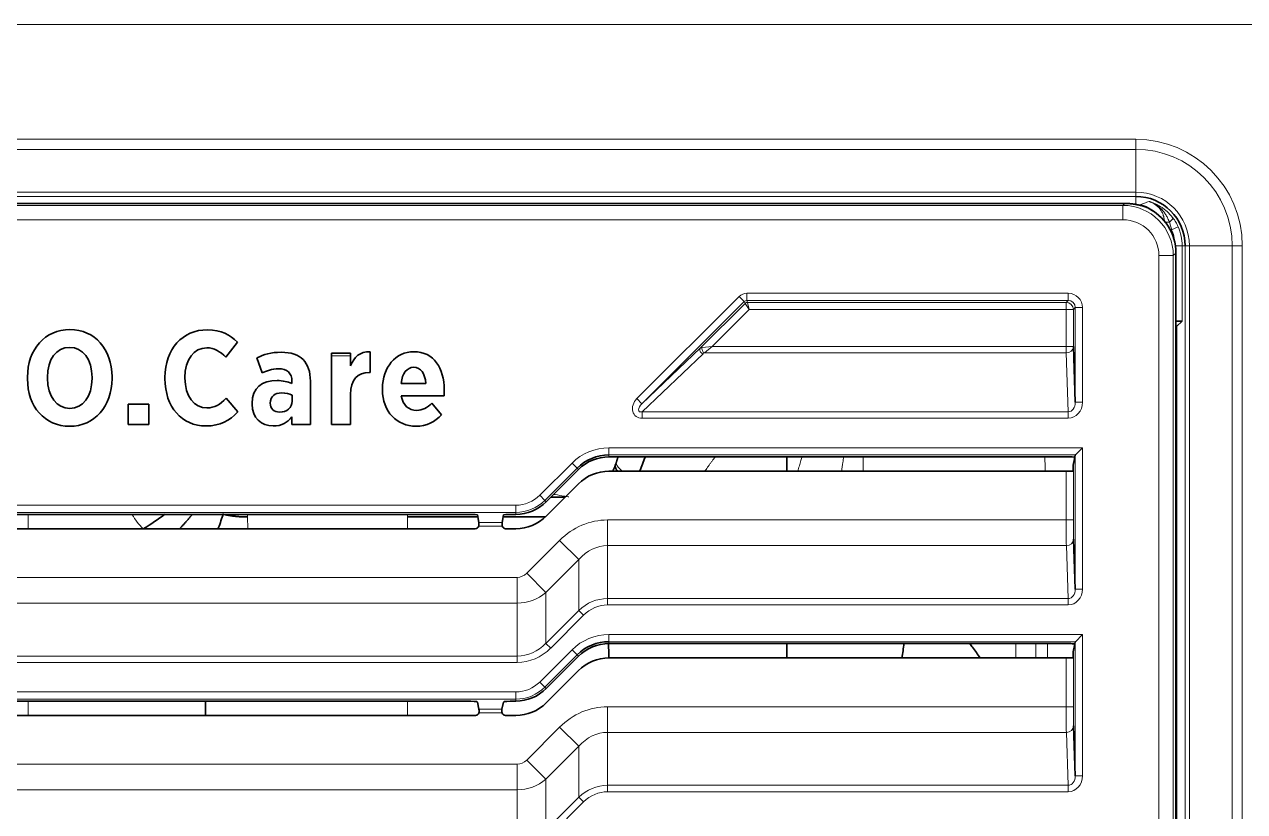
# Model space of a CAD drawing. Header units: inches. Extents: x -1096 to 3103, y -191 to 3207.
# Drawn here: x 1439.2 to 1524.1, y 1175.9 to 1230.7 of the extents above; entities that cross this region are included whole.
import ezdxf

# ---------------------------------------------------------------- set-up
doc = ezdxf.new("R2010")
doc.units = ezdxf.units.IN

msp = doc.modelspace()

# ---------------------------------------------------------------- linework, layer by layer
at = {"lineweight": 13}
for p, q in [((1747.504, 1230.749), (1305.425, 1230.749)), ((1314.764, 1222.75), (1516.564, 1222.75)), ((1516.564, 1222.049), (1516.564, 1222.75)), ((1516.564, 1222.049), (1314.764, 1222.049)), ((1516.564, 1222.049), (1516.564, 1219.071)), ((1314.764, 1219.071), (1516.564, 1219.071)), ((1516.564, 1218.772), (1314.764, 1218.772)), ((1516.564, 1219.071), (1516.564, 1218.772)), ((1516.564, 1218.177), (1516.564, 1218.772)), ((1315.656, 1218.148), (1515.673, 1218.148)), ((1515.673, 1218.148), (1515.808, 1218.283)), ((1515.673, 1218.148), (1515.673, 1217.148)), ((1515.673, 1217.148), (1315.656, 1217.148)), ((1518.618, 1216.981), (1518.9, 1216.981)), ((1519.056, 1216.455), (1519.512, 1216.66)), ((1519.056, 1216.455), (1519.056, 1216.25)), ((1519.318, 1215.341), (1519.794, 1215.341)), ((1519.996, 1215.341), (1519.794, 1215.341)), ((1519.794, 1215.341), (1519.794, 1210.099)), ((1519.996, 1215.341), (1520.295, 1215.341)), ((1519.996, 1145.841), (1519.996, 1215.341)), ((1520.295, 1215.341), (1520.295, 1145.841)), ((1523.273, 1215.341), (1520.295, 1215.341)), ((1523.273, 1145.841), (1523.273, 1215.341)), ((1523.273, 1215.341), (1523.973, 1215.341)), ((1523.973, 1215.341), (1523.973, 1145.841)), ((1519.172, 1214.649), (1518.172, 1214.649)), ((1518.172, 1154.131), (1518.172, 1214.649)), ((1519.356, 1214.832), (1519.172, 1214.649)), ((1519.172, 1214.649), (1519.172, 1154.131)), ((1481.851, 1204.694), (1488.97, 1211.812)), ((1489.323, 1211.459), (1488.97, 1211.812)), ((1489.5, 1212.032), (1489.5, 1211.532)), ((1489.5, 1212.032), (1511.856, 1212.032)), ((1489.5, 1211.532), (1489.556, 1211.396)), ((1511.856, 1211.532), (1489.5, 1211.532)), ((1511.72, 1211.396), (1511.856, 1211.532)), ((1511.856, 1211.532), (1511.856, 1212.032)), ((1489.323, 1211.459), (1482.205, 1204.34)), ((1486.28, 1208.224), (1489.379, 1211.323)), ((1489.66, 1210.897), (1487.088, 1208.325)), ((1489.379, 1211.323), (1489.323, 1211.459)), ((1489.379, 1211.323), (1489.66, 1210.897)), ((1489.556, 1211.396), (1489.66, 1210.897)), ((1489.556, 1211.396), (1511.72, 1211.396)), ((1511.72, 1210.897), (1489.66, 1210.897)), ((1511.72, 1211.396), (1511.72, 1210.897)), ((1511.72, 1210.897), (1512.22, 1210.897)), ((1511.72, 1208.325), (1511.72, 1210.897)), ((1512.356, 1211.032), (1512.22, 1210.897)), ((1512.22, 1210.897), (1512.22, 1208.325)), ((1512.856, 1211.032), (1512.356, 1211.032)), ((1512.356, 1204.441), (1512.356, 1211.032)), ((1512.856, 1211.032), (1512.856, 1204.441)), ((1486.39, 1208.259), (1487.088, 1208.325)), ((1487.088, 1208.325), (1486.548, 1207.877)), ((1487.088, 1208.325), (1511.72, 1208.325)), ((1511.72, 1207.877), (1511.72, 1208.325)), ((1511.72, 1208.325), (1512.22, 1208.325)), ((1461.935, 1207.686), (1460.615, 1207.686)), ((1486.457, 1207.824), (1482.212, 1203.779)), ((1511.72, 1207.877), (1486.548, 1207.877)), ((1511.863, 1203.779), (1511.72, 1207.877)), ((1482.205, 1204.34), (1481.851, 1204.694)), ((1512.856, 1204.441), (1512.356, 1204.441)), ((1482.212, 1203.779), (1482.212, 1203.332)), ((1482.212, 1203.779), (1511.863, 1203.779)), ((1511.863, 1203.332), (1482.212, 1203.332)), ((1511.863, 1203.779), (1511.863, 1203.332)), ((1479.907, 1201.274), (1479.907, 1200.776)), ((1479.907, 1201.274), (1512.856, 1201.274)), ((1479.907, 1200.776), (1479.907, 1200.641)), ((1512.358, 1200.776), (1479.907, 1200.776)), ((1497.588, 1199.641), (1497.588, 1200.641)), ((1512.356, 1191.441), (1512.356, 1200.773)), ((1512.856, 1201.274), (1512.856, 1191.441)), ((1475.095, 1197.967), (1477.338, 1200.21)), ((1477.69, 1199.857), (1475.448, 1197.615)), ((1477.338, 1200.21), (1477.69, 1199.857)), ((1477.786, 1199.762), (1477.69, 1199.857)), ((1511.72, 1196.252), (1511.72, 1199.641)), ((1512.22, 1199.658), (1512.22, 1196.252)), ((1475.095, 1197.967), (1475.448, 1197.615)), ((1357.907, 1197.274), (1473.422, 1197.274)), ((1473.422, 1197.274), (1473.422, 1196.776)), ((1475.448, 1197.615), (1475.543, 1197.519)), ((1473.422, 1196.776), (1357.907, 1196.776)), ((1473.422, 1196.641), (1473.422, 1196.776)), ((1479.81, 1196.252), (1511.72, 1196.252)), ((1479.81, 1194.463), (1479.81, 1196.252)), ((1511.72, 1196.252), (1512.22, 1196.252)), ((1472.479, 1195.821), (1470.849, 1195.821)), ((1470.855, 1196.07), (1472.474, 1196.07)), ((1474.185, 1192.536), (1476.477, 1194.828)), ((1477.81, 1193.495), (1476.477, 1194.828)), ((1511.735, 1194.463), (1479.81, 1194.463)), ((1479.81, 1194.463), (1479.81, 1190.779)), ((1511.863, 1190.779), (1511.735, 1194.463)), ((1477.81, 1193.495), (1475.518, 1191.203)), ((1477.81, 1189.953), (1477.81, 1193.495)), ((1357.81, 1192.252), (1473.518, 1192.252)), ((1473.518, 1190.463), (1473.518, 1192.252)), ((1475.518, 1191.203), (1474.185, 1192.536)), ((1475.518, 1191.203), (1475.518, 1187.661)), ((1512.856, 1191.441), (1512.356, 1191.441)), ((1473.518, 1190.463), (1357.81, 1190.463)), ((1473.518, 1186.779), (1473.518, 1190.463)), ((1479.81, 1190.779), (1511.863, 1190.779)), ((1479.81, 1190.779), (1479.81, 1190.332)), ((1511.863, 1190.332), (1479.81, 1190.332)), ((1511.863, 1190.779), (1511.863, 1190.332)), ((1475.518, 1187.661), (1477.81, 1189.953)), ((1478.144, 1189.62), (1475.852, 1187.328)), ((1477.81, 1189.953), (1478.144, 1189.62)), ((1479.907, 1188.274), (1479.907, 1187.776)), ((1479.907, 1188.274), (1512.856, 1188.274)), ((1479.907, 1187.776), (1479.907, 1187.641)), ((1512.358, 1187.776), (1479.907, 1187.776)), ((1512.356, 1178.441), (1512.356, 1187.773)), ((1512.856, 1188.274), (1512.856, 1178.441)), ((1475.095, 1184.967), (1477.338, 1187.21)), ((1475.518, 1187.661), (1475.852, 1187.328)), ((1477.338, 1187.21), (1477.69, 1186.857)), ((1357.81, 1186.779), (1473.518, 1186.779)), ((1473.518, 1186.332), (1357.81, 1186.332)), ((1473.518, 1186.779), (1473.518, 1186.332)), ((1477.69, 1186.857), (1475.448, 1184.615)), ((1477.786, 1186.762), (1477.69, 1186.857)), ((1511.72, 1183.252), (1511.72, 1186.641)), ((1512.22, 1186.658), (1512.22, 1183.252)), ((1475.095, 1184.967), (1475.448, 1184.615)), ((1475.448, 1184.615), (1475.543, 1184.519)), ((1357.907, 1184.274), (1473.422, 1184.274)), ((1473.422, 1183.776), (1357.907, 1183.776)), ((1473.422, 1184.274), (1473.422, 1183.776)), ((1473.422, 1183.641), (1473.422, 1183.776)), ((1472.471, 1182.821), (1470.857, 1182.821)), ((1470.863, 1183.07), (1472.465, 1183.07)), ((1479.81, 1183.252), (1511.72, 1183.252)), ((1479.81, 1181.463), (1479.81, 1183.252)), ((1511.72, 1183.252), (1512.22, 1183.252)), ((1474.185, 1179.536), (1476.477, 1181.828)), ((1477.81, 1180.495), (1476.477, 1181.828)), ((1479.81, 1181.463), (1479.81, 1177.779)), ((1511.735, 1181.463), (1479.81, 1181.463)), ((1511.863, 1177.779), (1511.735, 1181.463)), ((1477.81, 1180.495), (1475.518, 1178.203)), ((1477.81, 1176.953), (1477.81, 1180.495)), ((1475.518, 1178.203), (1474.185, 1179.536)), ((1357.81, 1179.252), (1473.518, 1179.252)), ((1473.518, 1177.463), (1473.518, 1179.252)), ((1512.856, 1178.441), (1512.356, 1178.441)), ((1475.518, 1178.203), (1475.518, 1174.661)), ((1479.81, 1177.779), (1511.863, 1177.779)), ((1479.81, 1177.779), (1479.81, 1177.332)), ((1511.863, 1177.779), (1511.863, 1177.332)), ((1473.518, 1177.463), (1357.81, 1177.463)), ((1473.518, 1173.779), (1473.518, 1177.463)), ((1475.518, 1174.661), (1477.81, 1176.953)), ((1477.81, 1176.953), (1478.144, 1176.62)), ((1511.863, 1177.332), (1479.81, 1177.332)), ((1478.144, 1176.62), (1475.852, 1174.328))]:
    msp.add_line(p, q, dxfattribs=at)
at = {"lineweight": 35}
for p, q in [((1515.808, 1218.283), (1421.15, 1218.283)), ((1517.349, 1217.997), (1517.313, 1218.012)), ((1519.356, 1148.641), (1519.356, 1214.832)), ((1519.794, 1210.099), (1519.401, 1209.707)), ((1519.356, 1209.707), (1519.401, 1209.707)), ((1519.401, 1155.091), (1519.401, 1209.707)), ((1453.249, 1207.582), (1454.058, 1208.624)), ((1482.205, 1204.34), (1486.28, 1208.224)), ((1512.22, 1208.325), (1512.356, 1204.441)), ((1455.406, 1207.526), (1455.769, 1206.494)), ((1460.614, 1207.87), (1460.614, 1202.886)), ((1461.935, 1206.987), (1461.935, 1207.87)), ((1463.284, 1206.522), (1463.284, 1207.954)), ((1463.228, 1206.522), (1463.284, 1206.522)), ((1439.448, 1206.187), (1439.448, 1206.076)), ((1440.833, 1206.113), (1440.833, 1206.178)), ((1443.94, 1206.168), (1443.94, 1206.103)), ((1445.335, 1206.094), (1445.335, 1206.206)), ((1449.017, 1206.178), (1449.017, 1206.094)), ((1450.403, 1206.131), (1450.403, 1206.159)), ((1459.136, 1202.886), (1459.136, 1205.908)), ((1467.171, 1205.759), (1465.45, 1205.759)), ((1457.871, 1204.941), (1457.871, 1204.522)), ((1461.935, 1202.886), (1461.935, 1204.978)), ((1464.148, 1205.406), (1464.148, 1205.322)), ((1465.46, 1204.885), (1468.436, 1204.885)), ((1447.892, 1204.318), (1446.451, 1204.318)), ((1446.451, 1204.318), (1446.451, 1202.886)), ((1447.892, 1202.886), (1447.892, 1204.318)), ((1454.086, 1203.769), (1453.277, 1204.727)), ((1455.071, 1204.364), (1455.071, 1204.309)), ((1468.259, 1203.574), (1467.58, 1204.374)), ((1457.843, 1203.425), (1457.843, 1202.886)), ((1446.451, 1202.886), (1447.892, 1202.886)), ((1457.843, 1202.886), (1459.136, 1202.886)), ((1460.614, 1202.886), (1461.935, 1202.886)), ((1479.907, 1200.641), (1511.919, 1200.641)), ((1512.216, 1200.07), (1512.326, 1200.622)), ((1512.326, 1200.622), (1512.356, 1200.773)), ((1512.856, 1201.274), (1512.358, 1200.776)), ((1475.543, 1197.519), (1477.786, 1199.762)), ((1511.72, 1199.641), (1479.907, 1199.641)), ((1512.212, 1199.655), (1512.212, 1199.821)), ((1477.786, 1198.762), (1475.543, 1196.519)), ((1417.079, 1196.641), (1470.25, 1196.641)), ((1470.855, 1196.07), (1470.75, 1196.598)), ((1472.579, 1196.598), (1472.474, 1196.07)), ((1473.079, 1196.641), (1473.422, 1196.641)), ((1470.609, 1195.641), (1416.719, 1195.641)), ((1473.422, 1195.641), (1472.719, 1195.641)), ((1512.235, 1194.91), (1512.356, 1191.441)), ((1519.401, 1189.641), (1519.356, 1189.641)), ((1512.356, 1187.773), (1512.326, 1187.622)), ((1512.856, 1188.274), (1512.358, 1187.776)), ((1479.907, 1187.641), (1511.919, 1187.641)), ((1512.216, 1187.07), (1512.326, 1187.622)), ((1475.543, 1184.519), (1477.786, 1186.762)), ((1511.72, 1186.641), (1479.907, 1186.641)), ((1512.212, 1186.655), (1512.212, 1186.821)), ((1477.786, 1185.762), (1475.543, 1183.519)), ((1417.317, 1183.641), (1470.012, 1183.641)), ((1470.863, 1183.07), (1470.762, 1183.576)), ((1472.567, 1183.576), (1472.465, 1183.07)), ((1473.317, 1183.641), (1473.422, 1183.641)), ((1470.617, 1182.641), (1416.711, 1182.641)), ((1473.422, 1182.641), (1472.711, 1182.641)), ((1512.235, 1181.91), (1512.356, 1178.441))]:
    msp.add_line(p, q, dxfattribs=at)
at = {"lineweight": 13}
for centre, radius, start, end in [((1516.564, 1215.341), 7.409, 0, 90), ((1516.564, 1215.341), 6.708, 0, 90), ((1516.564, 1215.341), 3.731, 0, 90), ((1516.564, 1215.341), 3.229, 0, 24.10585), ((1516.564, 1215.341), 2.729, 3.69008, 24.10585), ((1479.907, 1197.641), 3.633, 90, 135), ((700.889, 1182.641), 809.55, 1.203242, 1.274049), ((1473.422, 1199.641), 2.367, 270, 315), ((1473.422, 1199.641), 2.865, 270, 315), ((1479.907, 1184.641), 3.633, 90, 135), ((700.889, 1182.641), 809.55, 0.283101, 0.353887), ((1473.422, 1186.641), 2.367, 270, 315), ((1473.422, 1186.641), 2.865, 270, 315)]:
    msp.add_arc(centre, radius, start, end, dxfattribs=at)
at = {"lineweight": 35}
for centre, radius, start, end in [((1516.564, 1215.341), 3.432, 0, 90), ((1517.136, 1217.545), 0.5, 64.74345, 69.21417), ((1479.907, 1197.641), 3.135, 90, 135), ((1479.907, 1197.641), 3, 90, 135), ((1479.907, 1196.641), 3, 90, 135), ((1473.422, 1199.641), 3, 270, 315), ((1473.422, 1198.641), 3, 270, 315), ((1479.907, 1184.641), 3.135, 90, 135), ((1479.907, 1184.641), 3, 90, 135), ((1479.907, 1183.641), 3, 90, 135), ((1473.422, 1186.641), 3, 270, 315), ((1473.422, 1185.641), 3, 270, 315)]:
    msp.add_arc(centre, radius, start, end, dxfattribs=at)
at = {"lineweight": 13}
for centre, major_axis, ratio, start_param, end_param in [((1515.672, 1214.648), (2.475, 2.475), 0.999869, 5.497939, 7.068431), ((1515.672, 1214.648), (1.768, 1.768), 0.999695, 5.497939, 7.068431), ((1518.745, 1216.981), (0.399, 0.302), 0.193818, 4.962822, 6.265395), ((1489.5, 1211.282), (0.287, -0.693), 0.999822, 2.748957, 3.534229), ((1489.5, 1211.282), (-0.096, 0.231), 0.999109, 5.890549, 6.675821), ((1511.856, 1211.032), (0.707, 0.707), 0.999695, 5.497939, 7.068431), ((1511.856, 1211.032), (0.354, 0.354), 0.999087, 5.497939, 7.068431), ((1489.556, 1211.146), (0.231, 0.096), 0.999822, 1.17816, 1.963432), ((1511.72, 1210.897), (0.354, -0.354), 0.999695, 0.78555, 2.356042), ((1486.457, 1208.047), (-0.172, 0.181), 0.809698, 0.029744, 2.275101), ((1486.808, 1208.045), (-0.543, 0.156), 0.276836, 5.66729, 6.113484), ((1486.548, 1208.101), (-0.096, 0.231), 0.607781, 0.598214, 2.543379), ((1511.72, 1208.325), (-0.5, -0.017), 0.894318, 1.539586, 3.102577), ((1486.808, 1207.821), (0.375, 0.046), 0.310029, 2.29996, 2.746155), ((1482.388, 1204.17), (0.671, 0.639), 0.809698, 1.60054, 3.845897), ((1482.388, 1204.17), (0.377, 0.36), 0.479458, 1.60054, 3.845897), ((1511.856, 1204.45), (-0.023, 0.671), 0.745144, 3.110382, 4.673373), ((1511.856, 1204.45), (0.039, -1.117), 0.894318, 6.251975, 7.814966), ((1479.81, 1190.661), (0, 5.59), 0.894427, 0, 0.729728), ((1511.746, 1196.252), (0, 2), 0.013091, 1.570796, 2.677945), ((1512.246, 1196.252), (0, 1.5), 0.017455, 1.570796, 2.677945), ((1511.735, 1194.91), (0.5, 0.017), 0.894318, 4.681178, 6.24417), ((1479.81, 1190.661), (0, 3.801), 0.7892, 0, 0.729728), ((1473.518, 1193.37), (0, -1.118), 0.894427, 0, 0.729728), ((1473.518, 1193.37), (3, 0), 0.968963, 4.712389, 5.442117), ((1511.856, 1191.45), (-0.023, 0.671), 0.745144, 3.110382, 4.673373), ((1511.856, 1191.45), (-0.039, 1.117), 0.894318, 3.110382, 4.673373), ((1479.81, 1187.536), (0, 3.242), 0.92527, 0, 0.729728), ((1479.81, 1187.536), (0, 2.795), 0.894427, 0, 0.729728), ((1473.518, 1190.245), (0, 3.466), 0.865575, 3.141593, 3.87132), ((1473.518, 1190.245), (0, -3.913), 0.894427, 0, 0.729728), ((1479.81, 1177.661), (0, 5.59), 0.894427, 0, 0.729728), ((1511.746, 1183.252), (0, 2), 0.013091, 1.570796, 2.677945), ((1512.246, 1183.252), (0, 1.5), 0.017455, 1.570796, 2.677945), ((1511.735, 1181.91), (0.5, 0.017), 0.894318, 4.681178, 6.24417), ((1479.81, 1177.661), (0, 3.801), 0.7892, 0, 0.729728), ((1473.518, 1180.37), (0, -1.118), 0.894427, 0, 0.729728), ((1511.856, 1178.45), (-0.023, 0.671), 0.745144, 3.110382, 4.673373), ((1511.856, 1178.45), (-0.039, 1.117), 0.894318, 3.110382, 4.673373), ((1473.518, 1180.37), (3, 0), 0.968963, 4.712389, 5.442117), ((1479.81, 1174.536), (0, 3.242), 0.92527, 0, 0.729728), ((1479.81, 1174.536), (0, 2.795), 0.894427, 0, 0.729728)]:
    msp.add_ellipse(centre, major_axis=major_axis, ratio=ratio, start_param=start_param, end_param=end_param, dxfattribs=at)
at = {"lineweight": 35}
for centre, major_axis, ratio, start_param, end_param in [((1515.855, 1214.831), (2.475, 2.475), 0.999782, 5.497939, 6.627677), ((1519.294, 1210.099), (0.5, 0), 0.017455, 4.712389, 6.265732), ((1511.919, 1200.597), (0.5, 0), 0.087489, 0.619497, 1.570796), ((1512.856, 1200.772), (0.5, 0), 0.087489, 3.054326, 3.124139), ((1511.72, 1199.658), (0.5, 0), 0.034921, 4.712389, 6.265732), ((1512.216, 1199.821), (0, 0.25), 0.017455, 0.087266, 1.570796), ((1470.25, 1196.597), (-0.5, 0), 0.087489, 3.159101, 4.712444), ((1473.079, 1196.597), (0.5, 0), 0.087489, 1.570741, 3.124084), ((1470.609, 1195.891), (0.112, -0.224), 0.999238, 5.819465, 7.107545), ((1470.855, 1195.821), (0, 0.25), 0.017455, 4.996747, 6.195908), ((1472.474, 1195.821), (0, 0.25), 0.017455, 0.087277, 1.286438), ((1472.719, 1195.891), (-0.112, -0.224), 0.999238, 5.458825, 6.746906), ((1512.856, 1187.772), (0.5, 0), 0.087489, 3.054326, 3.124139), ((1511.919, 1187.597), (0.5, 0), 0.087489, 0.619497, 1.570796), ((1512.216, 1186.821), (0, 0.25), 0.017455, 0.087266, 1.570796), ((1511.72, 1186.658), (0.5, 0), 0.034921, 4.712389, 6.265732), ((1470.012, 1183.575), (-0.75, 0), 0.087489, 3.159101, 4.712444), ((1473.317, 1183.575), (0.75, 0), 0.087489, 1.570741, 3.124084), ((1470.617, 1182.891), (0.112, -0.224), 0.999238, 5.819465, 7.107545), ((1470.863, 1182.821), (0, 0.25), 0.017455, 4.996747, 6.195908), ((1472.466, 1182.821), (0, 0.25), 0.017455, 0.087277, 1.286438), ((1472.711, 1182.891), (-0.112, -0.224), 0.999238, 5.458825, 6.746906)]:
    msp.add_ellipse(centre, major_axis=major_axis, ratio=ratio, start_param=start_param, end_param=end_param, dxfattribs=at)
at = {"lineweight": 13}
for points, knots in [([(1516.811, 1218.167), (1516.874, 1218.192), (1516.935, 1218.217), (1517.054, 1218.262), (1517.111, 1218.284), (1517.279, 1218.345), (1517.385, 1218.383), (1517.487, 1218.417)], [0, 0, 0, 0, 0.25, 0.25, 0.5, 0.5, 1, 1, 1, 1]), ([(1518.556, 1216.981), (1518.556, 1217.062), (1518.549, 1217.141), (1518.53, 1217.26), (1518.522, 1217.299), (1518.508, 1217.358), (1518.503, 1217.377), (1518.491, 1217.416), (1518.486, 1217.435), (1518.454, 1217.53), (1518.423, 1217.603), (1518.368, 1217.709), (1518.348, 1217.744), (1518.305, 1217.812), (1518.282, 1217.845), (1518.211, 1217.942), (1518.158, 1218.001), (1518.072, 1218.084), (1518.043, 1218.111), (1517.996, 1218.149), (1517.981, 1218.162), (1517.949, 1218.186), (1517.932, 1218.198), (1517.85, 1218.256), (1517.713, 1218.336), (1517.564, 1218.394), (1517.487, 1218.417)], [0, 0, 0, 0, 0.125, 0.125, 0.1875, 0.1875, 0.21875, 0.21875, 0.25, 0.25, 0.375, 0.375, 0.4375, 0.4375, 0.5, 0.5, 0.625, 0.625, 0.6875, 0.6875, 0.71875, 0.71875, 0.75, 0.75, 0.875, 1, 1, 1, 1]), ([(1518.9, 1216.981), (1518.886, 1217.023), (1518.87, 1217.065), (1518.836, 1217.148), (1518.819, 1217.188), (1518.763, 1217.308), (1518.681, 1217.463), (1518.583, 1217.608), (1518.504, 1217.713), (1518.477, 1217.747), (1518.42, 1217.814), (1518.391, 1217.846), (1518.301, 1217.94), (1518.237, 1217.999), (1518.136, 1218.082), (1518.102, 1218.108), (1518.031, 1218.159), (1517.995, 1218.183), (1517.884, 1218.251), (1517.808, 1218.292), (1517.691, 1218.345), (1517.631, 1218.37), (1517.569, 1218.391), (1517.528, 1218.405), (1517.507, 1218.411), (1517.487, 1218.417)], [0, 0, 0, 0, 0.0625, 0.0625, 0.125, 0.125, 0.25, 0.375, 0.375, 0.4375, 0.4375, 0.5, 0.5, 0.625, 0.625, 0.6875, 0.6875, 0.75, 0.75, 0.875, 0.875, 0.9375, 0.96875, 0.96875, 1, 1, 1, 1]), ([(1517.487, 1218.417), (1517.506, 1218.412), (1517.524, 1218.406), (1517.562, 1218.395), (1517.618, 1218.377), (1517.674, 1218.358), (1517.785, 1218.317), (1517.932, 1218.256), (1518.076, 1218.184), (1518.22, 1218.105), (1518.309, 1218.051), (1518.398, 1217.991), (1518.434, 1217.966), (1518.451, 1217.954), (1518.504, 1217.916), (1518.539, 1217.89), (1518.642, 1217.809), (1518.709, 1217.751), (1518.84, 1217.629), (1518.904, 1217.565), (1518.997, 1217.463), (1519.027, 1217.428), (1519.087, 1217.356), (1519.116, 1217.319), (1519.144, 1217.281)], [0, 0, 0, 0, 0.03125, 0.03125, 0.0625, 0.125, 0.125, 0.25, 0.375, 0.375, 0.5, 0.53125, 0.53125, 0.5625, 0.5625, 0.625, 0.625, 0.75, 0.75, 0.875, 0.875, 0.9375, 0.9375, 1, 1, 1, 1]), ([(1519.056, 1216.455), (1519.036, 1216.545), (1519.013, 1216.634), (1518.974, 1216.765), (1518.961, 1216.809), (1518.932, 1216.895), (1518.916, 1216.938), (1518.9, 1216.981)], [0, 0, 0, 0, 0.5, 0.5, 0.75, 0.75, 1, 1, 1, 1]), ([(1519.144, 1217.281), (1519.181, 1217.233), (1519.216, 1217.184), (1519.283, 1217.085), (1519.315, 1217.034), (1519.407, 1216.878), (1519.462, 1216.771), (1519.512, 1216.66)], [0, 0, 0, 0, 0.25, 0.25, 0.5, 0.5, 1, 1, 1, 1]), ([(1487.308, 1200.651), (1487.307, 1200.65), (1487.282, 1200.617), (1487.235, 1200.555), (1487.171, 1200.469), (1487.09, 1200.361), (1486.993, 1200.229), (1486.879, 1200.07), (1486.77, 1199.917), (1486.673, 1199.776), (1486.611, 1199.686), (1486.584, 1199.645)], [0, 0, 0, 0, 0.003475, 0.100864, 0.187442, 0.263217, 0.427328, 0.585054, 0.736418, 0.881442, 1, 1, 1, 1]), ([(1493.056, 1199.647), (1493.088, 1199.771), (1493.121, 1199.895), (1493.189, 1200.144), (1493.224, 1200.27), (1493.286, 1200.483), (1493.311, 1200.57), (1493.338, 1200.658)], [0, 0, 0, 0, 0.366229, 0.366229, 0.738981, 0.738981, 1, 1, 1, 1]), ([(1496.234, 1200.642), (1496.215, 1200.513), (1496.197, 1200.384), (1496.152, 1200.051), (1496.125, 1199.847), (1496.1, 1199.643)], [0, 0, 0, 0, 0.388378, 0.388378, 1, 1, 1, 1]), ([(1480.421, 1200.265), (1480.412, 1200.235), (1480.41, 1200.204), (1480.422, 1200.134), (1480.435, 1200.097), (1480.478, 1200.017), (1480.508, 1199.974), (1480.586, 1199.883), (1480.633, 1199.834), (1480.739, 1199.74), (1480.795, 1199.693), (1480.859, 1199.646)], [0, 0, 0, 0, 0.205255, 0.205255, 0.410509, 0.410509, 0.615764, 0.615764, 0.821018, 0.821018, 1, 1, 1, 1]), ([(1476.084, 1198.035), (1476.113, 1198.029), (1476.143, 1198.024), (1476.38, 1197.98), (1476.58, 1197.945), (1476.871, 1197.896), (1476.966, 1197.881), (1477.076, 1197.864), (1477.092, 1197.861), (1477.108, 1197.859)], [0, 0, 0, 0, 0.081065, 0.081065, 0.660104, 0.660104, 0.949624, 0.949624, 1, 1, 1, 1]), ([(1439.497, 1195.649), (1439.497, 1195.98), (1439.497, 1196.31), (1439.497, 1196.645), (1439.497, 1196.649), (1439.497, 1196.654)], [0, 0, 0, 0, 0.986482, 0.986482, 1, 1, 1, 1]), ([(1454.751, 1196.655), (1454.753, 1196.597), (1454.756, 1196.536), (1454.765, 1196.261), (1454.772, 1196.029), (1454.778, 1195.737), (1454.779, 1195.691), (1454.78, 1195.645)], [0, 0, 0, 0, 0.197827, 0.197827, 0.876772, 0.876772, 1, 1, 1, 1]), ([(1465.889, 1195.645), (1465.889, 1195.685), (1465.889, 1195.724), (1465.889, 1196.013), (1465.889, 1196.248), (1465.889, 1196.529), (1465.889, 1196.593), (1465.889, 1196.656)], [0, 0, 0, 0, 0.107781, 0.107781, 0.788864, 0.788864, 1, 1, 1, 1]), ([(1508.211, 1187.641), (1508.211, 1187.623), (1508.211, 1187.606), (1508.214, 1187.368), (1508.218, 1187.146), (1508.222, 1186.83), (1508.223, 1186.735), (1508.225, 1186.641)], [0, 0, 0, 0, 0.051461, 0.051461, 0.715471, 0.715471, 1, 1, 1, 1]), ([(1465.889, 1182.641), (1465.889, 1182.641), (1465.889, 1182.974), (1465.889, 1183.308), (1465.889, 1183.641)], [0, 0, 0, 0, 0, 1, 1, 1, 1])]:
    msp.add_open_spline(points, degree=3, knots=knots, dxfattribs=at)
at = {"lineweight": 35}
for points, knots in [([(1517.349, 1217.997), (1517.308, 1218.013), (1517.265, 1218.029), (1517.177, 1218.06), (1517.133, 1218.075), (1517.04, 1218.104), (1516.992, 1218.118), (1516.893, 1218.146), (1516.841, 1218.159), (1516.76, 1218.178), (1516.732, 1218.184), (1516.675, 1218.196), (1516.645, 1218.202), (1516.584, 1218.213), (1516.552, 1218.219), (1516.486, 1218.23), (1516.452, 1218.235), (1516.397, 1218.243), (1516.379, 1218.246), (1516.34, 1218.251), (1516.32, 1218.253), (1516.279, 1218.258), (1516.258, 1218.26), (1516.213, 1218.264), (1516.19, 1218.266), (1516.154, 1218.269), (1516.142, 1218.27), (1516.116, 1218.272), (1516.103, 1218.273), (1516.062, 1218.276), (1516.034, 1218.278), (1515.989, 1218.28), (1515.974, 1218.28), (1515.942, 1218.281), (1515.926, 1218.282), (1515.893, 1218.283), (1515.876, 1218.283), (1515.842, 1218.283), (1515.825, 1218.283), (1515.808, 1218.283)], [0, 0, 0, 0, 0.125, 0.125, 0.25, 0.25, 0.375, 0.375, 0.5, 0.5, 0.5625, 0.5625, 0.625, 0.625, 0.6875, 0.6875, 0.75, 0.75, 0.78125, 0.78125, 0.8125, 0.8125, 0.84375, 0.84375, 0.875, 0.875, 0.890625, 0.890625, 0.90625, 0.90625, 0.9375, 0.9375, 0.953125, 0.953125, 0.96875, 0.96875, 0.984375, 0.984375, 1, 1, 1, 1]), ([(1517.724, 1217.75), (1517.679, 1217.793), (1517.632, 1217.834), (1517.563, 1217.885), (1517.544, 1217.899), (1517.506, 1217.925), (1517.486, 1217.938), (1517.426, 1217.974), (1517.386, 1217.997), (1517.261, 1218.058), (1517.175, 1218.091), (1517.041, 1218.129), (1516.996, 1218.14), (1516.904, 1218.156), (1516.858, 1218.162), (1516.811, 1218.167)], [0, 0, 0, 0, 0.183979, 0.183979, 0.251981, 0.251981, 0.319982, 0.319982, 0.455986, 0.455986, 0.727993, 0.727993, 0.863996, 0.863996, 1, 1, 1, 1]), ([(1445.335, 1206.206), (1445.335, 1208.149), (1444.126, 1209.507), (1440.675, 1209.507), (1439.448, 1208.14), (1439.448, 1206.187)], [0, 0, 0, 0, 0.5, 0.5, 1, 1, 1, 1]), ([(1454.058, 1208.624), (1453.556, 1209.135), (1452.933, 1209.489), (1451.966, 1209.489), (1450.245, 1209.489), (1449.017, 1208.149), (1449.017, 1206.178)], [0, 0, 0, 0, 0.5, 0.5, 0.5, 1, 1, 1, 1]), ([(1440.833, 1206.178), (1440.833, 1207.461), (1441.475, 1208.261), (1443.289, 1208.261), (1443.94, 1207.452), (1443.94, 1206.168)], [0, 0, 0, 0, 0.5, 0.5, 1, 1, 1, 1]), ([(1450.403, 1206.159), (1450.403, 1207.424), (1451.045, 1208.233), (1451.919, 1208.233), (1452.449, 1208.233), (1452.858, 1207.982), (1453.249, 1207.582)], [0, 0, 0, 0, 0.5, 0.5, 0.5, 1, 1, 1, 1]), ([(1459.136, 1205.908), (1459.136, 1206.55), (1458.968, 1207.071), (1458.624, 1207.415), (1458.299, 1207.74), (1457.787, 1207.926), (1457.108, 1207.926), (1456.392, 1207.926), (1455.89, 1207.768), (1455.406, 1207.526)], [0, 0, 0, 0, 0.333333, 0.333333, 0.333333, 0.666667, 0.666667, 0.666667, 1, 1, 1, 1]), ([(1468.436, 1204.885), (1468.445, 1205.08), (1468.445, 1205.239), (1468.445, 1205.313), (1468.445, 1206.801), (1467.747, 1207.963), (1466.325, 1207.963), (1465.069, 1207.963), (1464.148, 1206.885), (1464.148, 1205.406)], [0, 0, 0, 0, 0.333333, 0.333333, 0.333333, 0.666667, 0.666667, 0.666667, 1, 1, 1, 1]), ([(1455.769, 1206.494), (1456.076, 1206.624), (1456.448, 1206.773), (1456.913, 1206.773), (1457.508, 1206.773), (1457.852, 1206.475), (1457.852, 1205.899)], [0, 0, 0, 0, 0.5, 0.5, 0.5, 1, 1, 1, 1]), ([(1465.45, 1205.759), (1465.525, 1206.466), (1465.841, 1206.875), (1466.817, 1206.875), (1467.115, 1206.448), (1467.171, 1205.759)], [0, 0, 0, 0, 0.5, 0.5, 1, 1, 1, 1]), ([(1439.448, 1206.076), (1439.448, 1204.132), (1440.657, 1202.774), (1444.107, 1202.774), (1445.335, 1204.15), (1445.335, 1206.094)], [0, 0, 0, 0, 0.5, 0.5, 1, 1, 1, 1]), ([(1443.94, 1206.103), (1443.94, 1204.82), (1443.298, 1204.02), (1441.494, 1204.02), (1440.833, 1204.829), (1440.833, 1206.113)], [0, 0, 0, 0, 0.5, 0.5, 1, 1, 1, 1]), ([(1449.017, 1206.094), (1449.017, 1204.104), (1450.171, 1202.793), (1451.882, 1202.793), (1452.877, 1202.793), (1453.5, 1203.165), (1454.086, 1203.769)], [0, 0, 0, 0, 0.5, 0.5, 0.5, 1, 1, 1, 1]), ([(1453.277, 1204.727), (1452.84, 1204.29), (1452.458, 1204.048), (1451.938, 1204.048), (1451.073, 1204.048), (1450.403, 1204.839), (1450.403, 1206.131)], [0, 0, 0, 0, 0.5, 0.5, 0.5, 1, 1, 1, 1]), ([(1457.852, 1205.75), (1457.545, 1205.871), (1457.229, 1205.955), (1456.811, 1205.955), (1455.788, 1205.955), (1455.071, 1205.462), (1455.071, 1204.364)], [0, 0, 0, 0, 0.5, 0.5, 0.5, 1, 1, 1, 1]), ([(1456.346, 1204.383), (1456.346, 1204.857), (1456.653, 1205.099), (1457.136, 1205.099), (1457.406, 1205.099), (1457.676, 1205.034), (1457.871, 1204.941)], [0, 0, 0, 0, 0.5, 0.5, 0.5, 1, 1, 1, 1]), ([(1464.148, 1205.322), (1464.148, 1203.769), (1465.162, 1202.774), (1466.483, 1202.774), (1467.227, 1202.774), (1467.803, 1203.072), (1468.259, 1203.574)], [0, 0, 0, 0, 0.499998, 0.499998, 0.499998, 1, 1, 1, 1]), ([(1467.58, 1204.374), (1467.264, 1204.067), (1466.948, 1203.881), (1466.538, 1203.881), (1465.98, 1203.881), (1465.571, 1204.225), (1465.46, 1204.885)], [0, 0, 0, 0, 0.5, 0.5, 0.5, 1, 1, 1, 1]), ([(1455.071, 1204.309), (1455.071, 1203.341), (1455.732, 1202.793), (1456.55, 1202.793), (1457.136, 1202.793), (1457.545, 1203.034), (1457.843, 1203.425)], [0, 0, 0, 0, 0.5, 0.5, 0.5, 1, 1, 1, 1]), ([(1480.159, 1199.636), (1480.161, 1199.64), (1480.166, 1199.649), (1480.174, 1199.665), (1480.183, 1199.683), (1480.193, 1199.701), (1480.202, 1199.72), (1480.212, 1199.738), (1480.221, 1199.757), (1480.23, 1199.776), (1480.239, 1199.795), (1480.248, 1199.814), (1480.257, 1199.834), (1480.266, 1199.853), (1480.275, 1199.873), (1480.284, 1199.893), (1480.292, 1199.913), (1480.301, 1199.933), (1480.31, 1199.953), (1480.318, 1199.974), (1480.326, 1199.995), (1480.334, 1200.015), (1480.343, 1200.036), (1480.348, 1200.05), (1480.351, 1200.057)], [0, 0, 0, 0, 0.025315, 0.068399, 0.111791, 0.155497, 0.19952, 0.243862, 0.288529, 0.333524, 0.37885, 0.424512, 0.470512, 0.516856, 0.563546, 0.610587, 0.657983, 0.705736, 0.753852, 0.802334, 0.851186, 0.900411, 0.950015, 1, 1, 1, 1]), ([(1480.351, 1200.057), (1480.327, 1199.995), (1480.338, 1199.92), (1480.412, 1199.778), (1480.455, 1199.719), (1480.511, 1199.655)], [0, 0, 0, 0, 0.611714, 0.611714, 1, 1, 1, 1]), ([(1470.859, 1195.891), (1470.859, 1195.879), (1470.858, 1195.868), (1470.855, 1195.844), (1470.853, 1195.833), (1470.849, 1195.821)], [0, 0, 0, 0, 0.5, 0.5, 1, 1, 1, 1]), ([(1472.479, 1195.821), (1472.476, 1195.833), (1472.473, 1195.844), (1472.47, 1195.868), (1472.47, 1195.879), (1472.47, 1195.891)], [0, 0, 0, 0, 0.5, 0.5, 1, 1, 1, 1]), ([(1505.733, 1186.646), (1505.561, 1186.893), (1505.323, 1187.227), (1505.084, 1187.56), (1505.021, 1187.649)], [0, 0, 0, 0, 0.734208, 1, 1, 1, 1]), ([(1470.867, 1182.891), (1470.867, 1182.879), (1470.867, 1182.868), (1470.863, 1182.844), (1470.861, 1182.833), (1470.857, 1182.821)], [0, 0, 0, 0, 0.5, 0.5, 1, 1, 1, 1]), ([(1472.471, 1182.821), (1472.468, 1182.833), (1472.465, 1182.844), (1472.462, 1182.868), (1472.461, 1182.879), (1472.461, 1182.891)], [0, 0, 0, 0, 0.5, 0.5, 1, 1, 1, 1])]:
    msp.add_open_spline(points, degree=3, knots=knots, dxfattribs=at)
for points, degree in [([(1461.935, 1207.87), (1461.935, 1207.87), (1460.614, 1207.87), (1460.614, 1207.87)], 3), ([(1463.284, 1207.954), (1462.577, 1207.991), (1462.177, 1207.591), (1461.935, 1206.987)], 3), ([(1461.935, 1204.978), (1461.935, 1206.02), (1462.418, 1206.522), (1463.228, 1206.522)], 3), ([(1457.852, 1205.899), (1457.852, 1205.899), (1457.852, 1205.75), (1457.852, 1205.75)], 3), ([(1456.987, 1203.76), (1456.606, 1203.769), (1456.346, 1203.974), (1456.346, 1204.383)], 3), ([(1457.871, 1204.522), (1457.871, 1204.067), (1457.499, 1203.751), (1456.987, 1203.76)], 3), ([(1480.421, 1200.265), (1480.477, 1200.445), (1480.535, 1200.635)], 2), ([(1482.041, 1199.642), (1482.175, 1199.976), (1482.309, 1200.31), (1482.442, 1200.644)], 3), ([(1492.282, 1200.657), (1492.282, 1200.324), (1492.282, 1199.99), (1492.282, 1199.656)], 3), ([(1480.351, 1200.058), (1480.376, 1200.125), (1480.399, 1200.192), (1480.42, 1200.26)], 3), ([(1475.861, 1197.836), (1476.36, 1197.836), (1476.86, 1197.836)], 2), ([(1447.504, 1195.627), (1448.052, 1195.975), (1448.552, 1196.311), (1449.017, 1196.643)], 3), ([(1452.726, 1195.671), (1452.858, 1196.034), (1452.976, 1196.381), (1453.072, 1196.688)], 3), ([(1453.173, 1196.627), (1453.94, 1196.444), (1454.758, 1196.474)], 2), ([(1465.889, 1196.462), (1468.333, 1196.462), (1470.776, 1196.464)], 2), ([(1472.553, 1196.466), (1474.012, 1196.468), (1475.471, 1196.471)], 2), ([(1479.879, 1187.61), (1479.892, 1187.125), (1479.901, 1186.638)], 2), ([(1492.282, 1187.65), (1492.282, 1187.316), (1492.282, 1186.981), (1492.282, 1186.647)], 3), ([(1500.457, 1187.65), (1500.395, 1187.314), (1500.339, 1186.978), (1500.289, 1186.641)], 3), ([(1451.844, 1183.64), (1451.842, 1183.141), (1451.843, 1182.641)], 2)]:
    msp.add_open_spline(points, degree=degree, dxfattribs=at)
at = {"lineweight": 13}
for points in [[(1446.737, 1196.608), (1446.951, 1196.262), (1447.207, 1195.935), (1447.493, 1195.639)], [(1509.611, 1186.641), (1509.611, 1186.974), (1509.61, 1187.307), (1509.609, 1187.641)], [(1439.497, 1182.641), (1439.497, 1182.974), (1439.497, 1183.308), (1439.497, 1183.641)]]:
    msp.add_open_spline(points, degree=3, dxfattribs=at)
at = {"lineweight": 35}
msp.add_rational_spline([(1450.924, 1196.641), (1450.523, 1196.161), (1450.046, 1195.645)], [0.851381104864, 0.864974072467, 0.8970185411], degree=2, dxfattribs=at)

doc.saveas('drawing.dxf')
